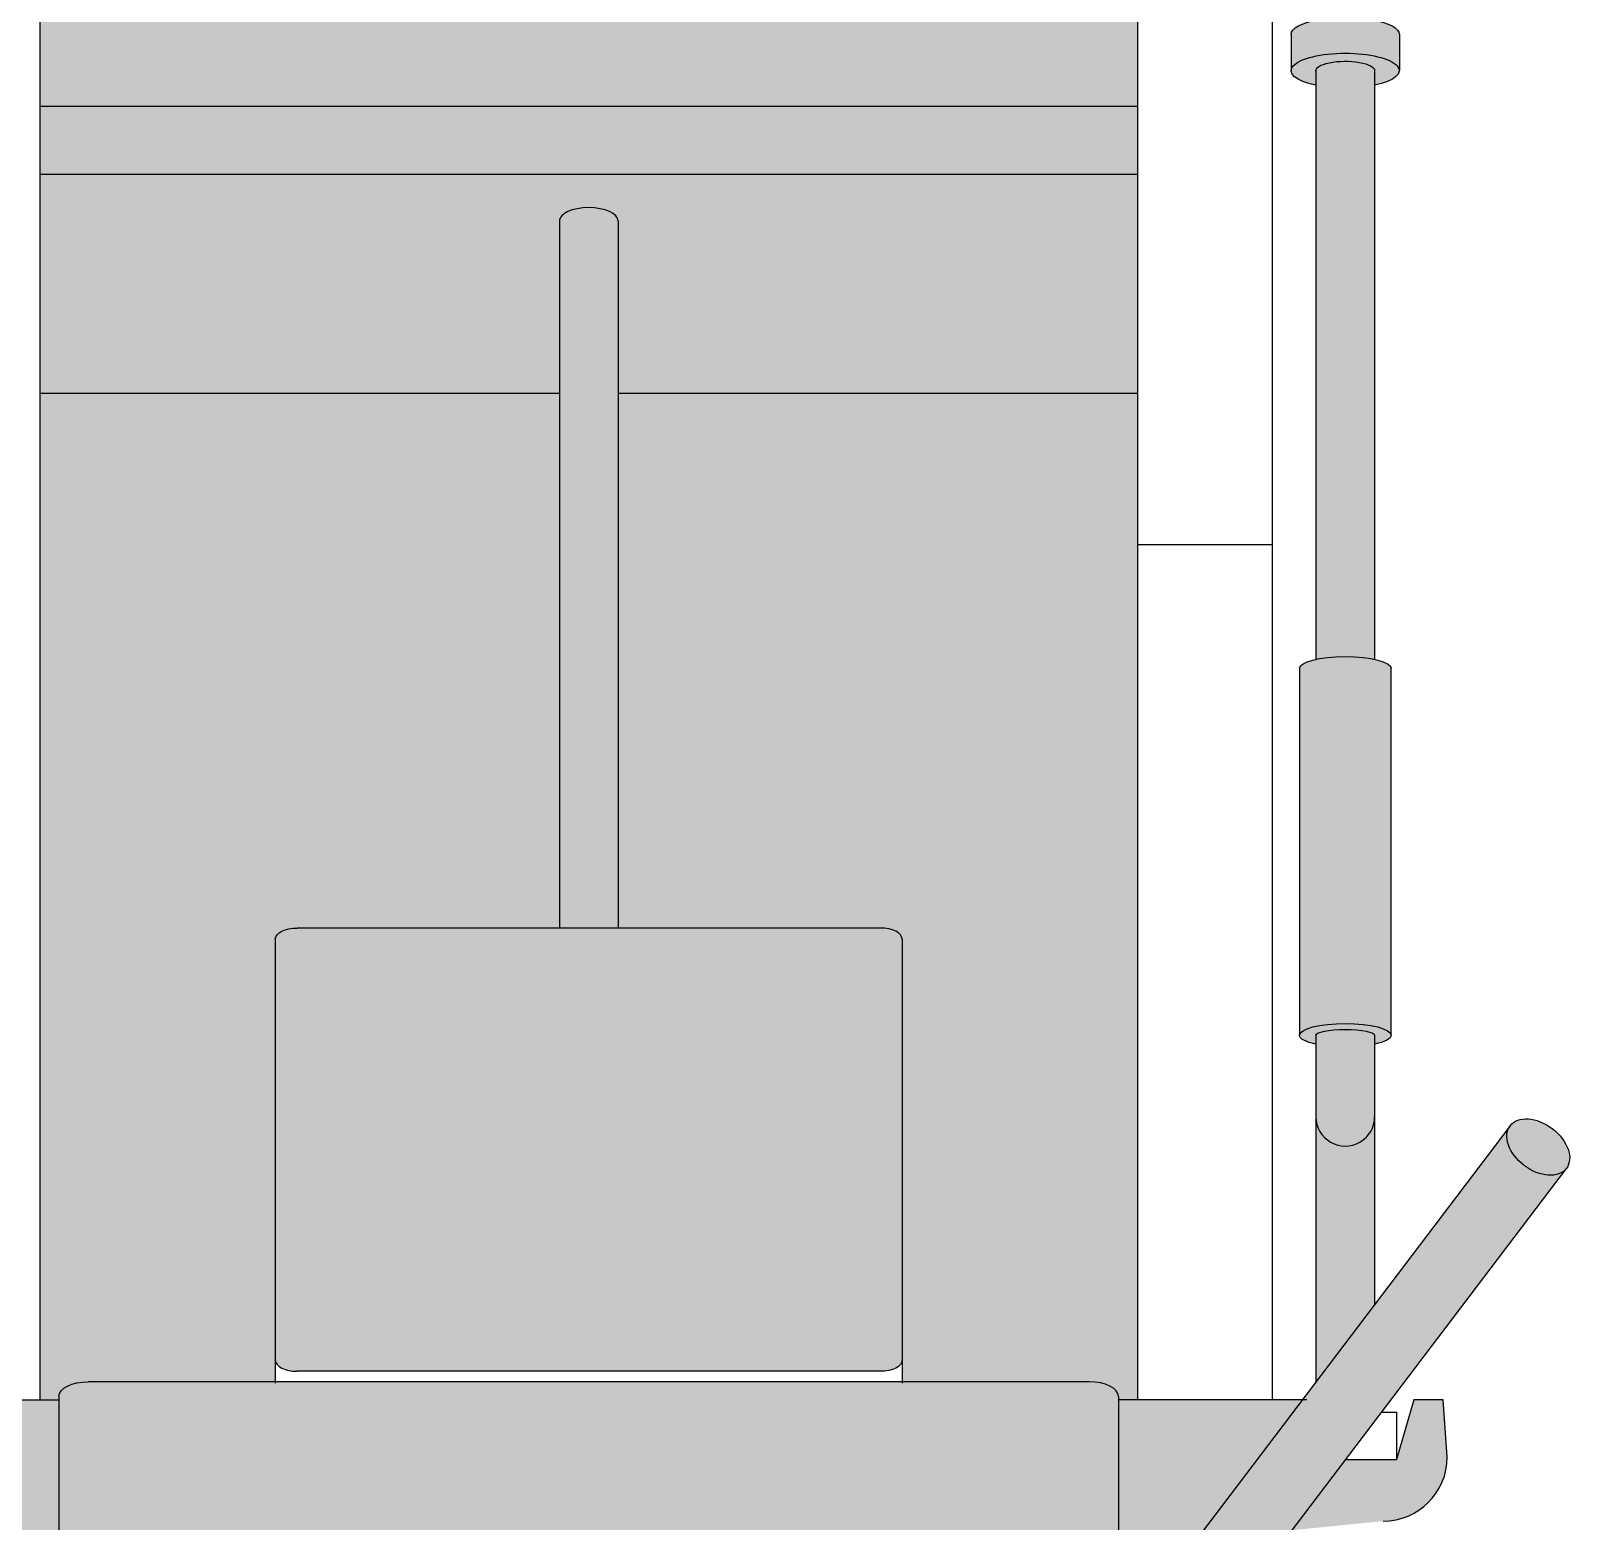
# Model space of a CAD drawing. Header units: inches. Extents: x -55 to 844, y -103 to 167.
# Drawn here: x 814.142 to 814.714, y 43.158 to 43.711 of the extents above; entities that cross this region are included whole.
import ezdxf

# ---------------------------------------------------------------- set-up
doc = ezdxf.new("R2010")
doc.units = ezdxf.units.IN
doc.header["$MEASUREMENT"] = 0
doc.layers.add('AI-Hatch mob', color=254, linetype='Continuous')
doc.layers.add('AI-Mob', color=2, linetype='Continuous')

# ---------------------------------------------------------------- blocks, each defined once
blk = doc.blocks.new('Multi-Estação')
at = {"layer": 'AI-Hatch mob'}
h = blk.add_hatch(color=254, dxfattribs=at)
h.paths.add_polyline_path([(-1.2737641781017, 0.0570320544549964), (-1.328489311925111, 0.0570320544549964), (-1.325608156665522, 0.0282558091536102), (-1.2737641781017, -0.0110782455935374)])
h.paths.add_polyline_path([(-1.294876748759023, -0.0648700529762288), (-1.2737641781017, -0.0633902589211425), (-1.2737641781017, -0.0524361082017288), (-1.295787998264401, -0.0460884048455592), (-1.295787998264401, -0.0272414697589928), (-1.322046281207759, -0.0073192962014856), (-1.318665986946612, -0.0410808147886678, 0.4142135623732809)])
h.paths.add_polyline_path([(-1.325608156665525, 0.4786946970287893), (-1.328489311925111, 0.4499184517274024), (-1.2737641781017, 0.4499184517274024), (-1.2737641781017, 0.5180287517759476)])
h.paths.add_polyline_path([(-1.322046281207759, 0.5142698023838908), (-1.295787998264401, 0.5341919759414017), (-1.295787998264401, 0.5530389110279577), (-1.2737641781017, 0.5593866143841275), (-1.2737641781017, 0.5703407651035696), (-1.294876748759023, 0.571820559158656, 0.4142135623732811), (-1.318665986946612, 0.5480313209710949)])
at = {"layer": 'AI-Hatch mob', "true_color": 0xe1d8b7}
h = blk.add_hatch(color=254, dxfattribs=at)
edge = h.paths.add_edge_path()
edge.add_ellipse((-0.6985882529592402, -0.0270595657935895), major_axis=(0, 0.0200732629017312), ratio=0.320805336484467, start_angle=-180, end_angle=-14.654668378383)
edge.add_ellipse((-0.6985882529592402, -0.0270595657935895), major_axis=(0, 0.0200732629017312), ratio=0.320805336484467, start_angle=-14.654668378383, end_angle=0)
edge.add_line((-0.6985882529593113, -0.0069863028918429), (-0.7162273117101421, -0.0069863028918429))
edge.add_ellipse((-0.7162273117099716, -0.0270595657935895), major_axis=(0, 0.0200732629017312), ratio=0.320805336484467, start_angle=-179.9999999999999, end_angle=1.1368683772161603e-13, ccw=False)
edge.add_line((-0.7162273117097869, -0.0471328286953077), (-0.6985882529591834, -0.0471328286953077))
edge = h.paths.add_edge_path()
edge.add_ellipse((-0.7677715963273926, -0.0270462243188627), major_axis=(0, 0.0200732629017312), ratio=0.320805336484467, start_angle=-180, end_angle=-136.1431571492781)
edge.add_ellipse((-0.7677715963273926, -0.0270462243188627), major_axis=(0, 0.0200732629017312), ratio=0.320805336484467, start_angle=-136.1431571492781, end_angle=-113.4548938397025)
edge.add_ellipse((-0.7677715963273926, -0.0270462243188627), major_axis=(0, 0.0200732629017312), ratio=0.320805336484467, start_angle=-113.4548938397025, end_angle=-57.22518877078597)
edge.add_ellipse((-0.7677715963273926, -0.0270462243188627), major_axis=(0, 0.0200732629017312), ratio=0.320805336484467, start_angle=-57.22518877078597, end_angle=-51.22689969575239)
edge.add_ellipse((-0.7677715963273926, -0.0270462243188627), major_axis=(0, 0.0200732629017312), ratio=0.320805336484467, start_angle=-51.22689969575239, end_angle=-39.34915720310131)
edge.add_ellipse((-0.7677715963273926, -0.0270462243188627), major_axis=(0, 0.0200732629017312), ratio=0.320805336484467, start_angle=-39.34915720310131, end_angle=0)
edge.add_line((-0.7677715963275915, -0.0069729614171161), (-0.7811210360244019, -0.0069729614171161))
edge.add_ellipse((-0.7811210360243308, -0.0270462243188627), major_axis=(0, 0.0200732629017312), ratio=0.320805336484467, start_angle=-179.9999999999999, end_angle=1.1368683772161603e-13, ccw=False)
edge.add_line((-0.7811210360243593, -0.0471194872205809), (-0.7677715963275062, -0.0471194872205809))
edge = h.paths.add_edge_path()
edge.add_ellipse((-0.6985882529592402, 0.534010071975988), major_axis=(0, -0.0200732629017312), ratio=0.320805336484467, start_angle=359.9999999999999, end_angle=374.654668378383)
edge.add_ellipse((-0.6985882529592402, 0.534010071975988), major_axis=(0, -0.0200732629017312), ratio=0.320805336484467, start_angle=374.654668378383, end_angle=539.9999999999999)
edge.add_line((-0.6985882529593539, 0.5540833348777346), (-0.7162273117100142, 0.5540833348777346))
edge.add_ellipse((-0.7162273117099716, 0.534010071975988), major_axis=(0, -0.0200732629017312), ratio=0.320805336484467, start_angle=360.00000000000006, end_angle=540, ccw=False)
edge.add_line((-0.7162273117099291, 0.5139368090742698), (-0.698588252959283, 0.5139368090742698))
h = blk.add_hatch(color=254, dxfattribs=at)
h.paths.add_polyline_path([(-1.16880729089101, -0.0161797918368643, 1), (-1.16880729089101, -0.0379393397502634), (-1.238360098898218, -0.0379393397502634), (-1.267040120391879, -0.0161797918368587)])
h.paths.add_polyline_path([(-1.238360098898204, 0.5448898459326904), (-1.26704012039182, 0.5231302980193141), (-1.16880729089101, 0.5231302980193141, -1), (-1.16880729089101, 0.5448898459326904)])
h = blk.add_hatch(color=254, dxfattribs=at)
edge = h.paths.add_edge_path()
edge.add_arc((-1.16880729089101, -0.027059565793561), 0.0108797739567024, 89.99999999999999, 270)
edge.add_line((-1.16880729089101, -0.0379393397502634), (-1.138598456546165, -0.0379393397502633))
edge.add_ellipse((-1.138598456546176, -0.0270595657935894), major_axis=(0, 0.0108797739566876), ratio=0.1961505956279552, start_angle=180, end_angle=359.9999999999999)
edge.add_line((-1.138598456546214, -0.0161797918368586), (-1.16880729089101, -0.0161797918368586))
edge = h.paths.add_edge_path()
edge.add_ellipse((-1.138598456546176, 0.534010071975988), major_axis=(0, -0.0108797739566876), ratio=0.1961505956279552, start_angle=0, end_angle=180)
edge.add_line((-1.138598456546189, 0.5448898459326904), (-1.16880729089101, 0.5448898459326904))
edge.add_arc((-1.168807290891014, 0.5340100719760051), 0.0108797739566853, 89.99999999997603, 269.3755354607276)
edge.add_arc((-1.168807290890492, 0.5340100719764656), 0.0108797739571515, 269.3755354580049, 269.9999999972644)
edge.add_line((-1.168807290891012, 0.5231302980193141), (-1.138598456546164, 0.5231302980193141))
at = {"layer": 'AI-Hatch mob'}
h = blk.add_hatch(color=254, dxfattribs=at)
edge = h.paths.add_edge_path()
edge.add_line((-0.9007209647886184, 0.0500000000015495), (-0.9007209647886184, 0.2425954791344826))
edge.add_line((-0.9007209647886184, 0.2425954791344826), (-1.098874494896875, 0.2425954791345111))
edge.add_line((-1.098874494896875, 0.2425954791345111), (-1.098874494896875, 0.145423627279772))
edge.add_ellipse((-1.102954410130635, 0.1454236272796868), major_axis=(0, -0.0081598304675157), ratio=0.5, start_angle=1.1368683772161603e-13, end_angle=90, ccw=False)
edge.add_line((-1.101857887616077, 0.1372637968121387), (-1.267042351470664, 0.1372637968121387))
edge.add_line((-1.267042351470664, 0.1372637968121387), (-1.267042351470664, 0.0679118284119261))
edge.add_ellipse((-1.272482238449015, 0.0679118284116703), major_axis=(0, -0.0108797739566876), ratio=0.5, start_angle=1.1368683772161603e-13, end_angle=90, ccw=False)
edge.add_line((-1.272482238448972, 0.0570320544549964), (-1.2737641781017, 0.0570320544549964))
edge.add_line((-1.2737641781017, 0.0570320544549964), (-1.2737641781017, 0.0500000000015212))
edge.add_line((-1.2737641781017, 0.0500000000015212), (-0.9007209647886184, 0.0500000000015495))
edge = h.paths.add_edge_path()
edge.add_line((-0.9007209647886184, 0.2643550270479158), (-0.9007209647886184, 0.4569505061809343))
edge.add_line((-0.9007209647886184, 0.4569505061809343), (-1.2737641781017, 0.4569505061809343))
edge.add_line((-1.2737641781017, 0.4569505061809344), (-1.2737641781017, 0.4499184517274024))
edge.add_line((-1.2737641781017, 0.4499184517274024), (-1.272482238449057, 0.4499184517274024))
edge.add_ellipse((-1.272482238449015, 0.4390386777707), major_axis=(0, 0.0108797739566876), ratio=0.5, start_angle=270, end_angle=360, ccw=False)
edge.add_line((-1.267042351470664, 0.4390386777705579), (-1.267042351470664, 0.3696867093702315))
edge.add_line((-1.267042351470664, 0.3696867093702315), (-1.101857887616077, 0.3696867093702599))
edge.add_ellipse((-1.102954410130635, 0.3615268789027118), major_axis=(0, 0.0081598304675157), ratio=0.5, start_angle=270, end_angle=360, ccw=False)
edge.add_line((-1.098874494896875, 0.3615268789026834), (-1.09887449489689, 0.2643550270479158))
edge.add_line((-1.09887449489689, 0.2643550270479158), (-0.9007209647886184, 0.2643550270479158))
edge = h.paths.add_edge_path()
edge.add_ellipse((-1.272482238449015, 0.0679118284116703), major_axis=(0, -0.0108797739566876), ratio=0.5, start_angle=0, end_angle=90)
edge.add_line((-1.267042351470664, 0.0679118284120114), (-1.267042351470664, 0.4390386777704441))
edge.add_ellipse((-1.272482238449015, 0.4390386777707), major_axis=(0, 0.0108797739566876), ratio=0.5, start_angle=270, end_angle=359.9999999999999)
edge.add_line((-1.272482238449114, 0.4499184517274024), (-1.352855148467043, 0.4499184517274024))
edge.add_ellipse((-1.354086214122261, 0.4368242552658649), major_axis=(0, 0.0130941964615374), ratio=0.6231638948968142, start_angle=270, end_angle=360, ccw=False)
edge.add_line((-1.34592638365477, 0.4368242552661492), (-1.345926383654742, 0.3593067447115209))
edge.add_ellipse((-1.354086214122261, 0.3593067447116062), major_axis=(0, -0.0130941964615374), ratio=0.6231638948968142, start_angle=0, end_angle=90, ccw=False)
edge.add_line((-1.354086214122276, 0.3462125482500688), (-1.511078300464504, 0.3462125482500688))
edge.add_ellipse((-1.511078300464546, 0.3593067447116062), major_axis=(0, -0.0130941964615374), ratio=0.6231638948968142, start_angle=298.0737335211084, end_angle=360, ccw=False)
edge.add_line((-1.518278067330143, 0.3531445185335293), (-1.518278067330129, 0.3337135860217905))
edge.add_line((-1.518278067330129, 0.3337135860217905), (-1.494448169611189, 0.3337135860217905))
edge.add_ellipse((-1.495523209979609, 0.3173939250867227), major_axis=(0, -0.0163196609350308), ratio=0.5000000000001515, start_angle=90, end_angle=180, ccw=False)
edge.add_line((-1.487363379512075, 0.317393925086268), (-1.487363379512075, 0.1895565810958465))
edge.add_ellipse((-1.495523209979609, 0.189556581095676), major_axis=(-2.2e-15, 0.016319660935032), ratio=0.5000000000001137, start_angle=180, end_angle=270, ccw=False)
edge.add_line((-1.495523209979481, 0.1732369201606366), (-1.518278067330143, 0.1732369201606366))
edge.add_line((-1.518278067330143, 0.1732369201606366), (-1.518278067330143, 0.1538059876489263))
edge.add_ellipse((-1.511078300464546, 0.1476437614707925), major_axis=(0, 0.0130941964615374), ratio=0.6231638948968142, start_angle=0, end_angle=61.926266478891705, ccw=False)
edge.add_line((-1.511078300464575, 0.1607379579323299), (-1.354086214122233, 0.1607379579323015))
edge.add_ellipse((-1.354086214122261, 0.1476437614707925), major_axis=(0, 0.0130941964615374), ratio=0.6231638948968142, start_angle=270, end_angle=360, ccw=False)
edge.add_line((-1.34592638365477, 0.1476437614711336), (-1.345926383654756, 0.0701262509164201))
edge.add_ellipse((-1.354086214122261, 0.0701262509165338), major_axis=(0, -0.0130941964615374), ratio=0.6231638948968142, start_angle=0, end_angle=90, ccw=False)
edge.add_line((-1.352855148467028, 0.0570320544549964), (-1.272482238449001, 0.0570320544549963))
h = blk.add_hatch(color=254, dxfattribs=at)
h.paths.add_polyline_path([(-0.7944671312872346, 0.0500000000015495), (-0.7105955407763958, 0.0500000000015495), (-0.7105955407763959, 0.0576393218708266), (-0.6518633021143075, 0.0576393218708266), (-0.6518633021143075, 0.4493111843115718), (-0.7105955407763959, 0.4493111843115719), (-0.7105955407763959, 0.4569505061809059), (-0.7944671312872345, 0.4569505061809059)])
edge = h.paths.add_edge_path()
edge.add_ellipse((-1.259063121998352, 0.1454236272796868), major_axis=(0, -0.0081598304675157), ratio=0.5, start_angle=270, end_angle=359.9999999999999)
edge.add_line((-1.259063121998347, 0.1372637968121671), (-1.10295441013064, 0.1372637968121671))
edge.add_ellipse((-1.102954410130635, 0.1454236272796868), major_axis=(0, -0.0081598304675157), ratio=0.5, start_angle=0, end_angle=90)
edge.add_line((-1.098874494896875, 0.1454236272796957), (-1.098874494896875, 0.3615268789027022))
edge.add_ellipse((-1.102954410130635, 0.3615268789027118), major_axis=(0, 0.0081598304675157), ratio=0.5, start_angle=270, end_angle=359.9999999999999)
edge.add_line((-1.102954410130674, 0.3696867093702599), (-1.259063121998313, 0.3696867093702599))
edge.add_ellipse((-1.259063121998352, 0.3615268789027119), major_axis=(0, 0.0081598304675157), ratio=0.5, start_angle=0, end_angle=90)
edge.add_line((-1.263143037232083, 0.3615268789028393), (-1.263143037232083, 0.1454236272795597))
edge = h.paths.add_edge_path()
edge.add_ellipse((-0.836854540296244, 0.253475253091185), major_axis=(0, -0.0108797739566876), ratio=0.4555963005059311, start_angle=0, end_angle=180)
edge.add_line((-0.8368545402963175, 0.2643550270479158), (-1.098874494896875, 0.2643550270479159))
edge.add_line((-1.098874494896875, 0.2643550270479159), (-1.098874494896875, 0.2425954791345112))
edge.add_line((-1.098874494896875, 0.2425954791345112), (-0.8368545402962208, 0.2425954791345111))
h = blk.add_hatch(color=254, dxfattribs=at)
edge = h.paths.add_edge_path()
edge.add_line((-0.8196325129059829, 0.4569505061809059), (-0.9007209647886184, 0.4569505061809059))
edge.add_line((-0.9007209647886184, 0.4569505061809059), (-0.9007209647886184, 0.2643550270479158))
edge.add_line((-0.9007209647886184, 0.2643550270479158), (-0.8350402311511791, 0.2643550270479158))
edge.add_ellipse((-0.836854540296244, 0.253475253091185), major_axis=(0, -0.0108797739566876), ratio=0.4555963005059311, start_angle=1.1368683772161603e-13, end_angle=180, ccw=False)
edge.add_line((-0.8350402311511533, 0.2425954791345111), (-0.9007209647886184, 0.2425954791345111))
edge.add_line((-0.9007209647886184, 0.2425954791345111), (-0.9007209647886184, 0.0500000000015495))
edge.add_line((-0.9007209647886184, 0.0500000000015495), (-0.8196325129059829, 0.0500000000015495))
edge.add_line((-0.8196325129059829, 0.0500000000015495), (-0.8196325129059829, 0.4569505061809058))
h = blk.add_hatch(color=254, dxfattribs=at)
h.paths.add_polyline_path([(-0.6518633021143077, 0.151999376647925), (-0.5581898610002014, 0.151999376647925), (-0.5581898610002015, 0.3549511295344734), (-0.6518633021143075, 0.3549511295344734)])
h.paths.add_polyline_path([(-0.6263085823482851, 0.198765532411304, -1), (-0.6358608036992468, 0.198765532411304, -1)], flags=16)
h.paths.add_polyline_path([(-0.5710507229932046, 0.198765532411304, -1), (-0.5806029443441661, 0.198765532411304, -1)], flags=16)
h.paths.add_polyline_path([(-0.6358608036992468, 0.3081849737710944, -1), (-0.6263085823482851, 0.3081849737710944, -1)], flags=16)
h.paths.add_polyline_path([(-0.5806029443441661, 0.3081849737710944, -1), (-0.5710507229932045, 0.3081849737710944, -1)], flags=16)
h.paths.add_polyline_path([(-0.7944671312872345, 0.4569505061809058), (-0.8196325129059829, 0.4569505061809057), (-0.819632512905983, 0.0500000000015495), (-0.7944671312872345, 0.0500000000015495)])
at = {"layer": 'AI-Hatch mob', "true_color": 0xd3bf96}
h = blk.add_hatch(color=9, dxfattribs=at)
edge = h.paths.add_edge_path()
edge.add_ellipse((-1.351676580735357, 0.0315975824269151), major_axis=(0.0079144840428847, 0.0104316309035667), ratio=0.6556896925981172, start_angle=0, end_angle=180)
edge.add_line((-1.359591064778233, 0.0211659515233362), (-1.189789220755763, -0.107662799933775))
edge.add_ellipse((-1.180036434194477, -0.0986258901512224), major_axis=(0.0079144840428847, 0.0104316309035667), ratio=0.6556896925981172, start_angle=3.979039320256561e-12, end_angle=180.0000000000041, ccw=False)
edge.add_line((-1.173960252669997, -0.0867995381266355), (-1.343762096692477, 0.04202921333048311))
at = {"layer": 'AI-Hatch mob'}
h = blk.add_hatch(color=252, dxfattribs=at)
edge = h.paths.add_edge_path()
edge.add_ellipse((-1.138598456546176, -0.0270595657935894), major_axis=(0, 0.0169996468073244), ratio=0.2542908008517771, start_angle=129.7918194995546, end_angle=180)
edge.add_ellipse((-1.138598456546176, -0.0270595657935894), major_axis=(0, 0.0169996468073244), ratio=0.2542908008517771, start_angle=180, end_angle=359.9999999999999)
edge.add_ellipse((-1.138598456546176, -0.0270595657935894), major_axis=(0, 0.0169996468073244), ratio=0.2542908008517771, start_angle=0, end_angle=50.20818050044268)
edge.add_line((-1.1419200289398, -0.0161797918368587), (-1.137937528177644, -0.0161797918368587))
edge.add_ellipse((-1.138598456546176, -0.0270595657935894), major_axis=(0, 0.0108797739566876), ratio=0.1961505956279552, start_angle=180, end_angle=359.9999999999999)
edge.add_line((-1.13793752817763, -0.0379393397502633), (-1.141920028939819, -0.0379393397502634))
at = {"layer": 'AI-Hatch mob', "true_color": 0xe1d8b7}
h = blk.add_hatch(color=254, dxfattribs=at)
edge = h.paths.add_edge_path()
edge.add_ellipse((-1.002614461179319, -0.0270595657935894), major_axis=(0, 0.0169996468073244), ratio=0.2542908008517771, start_angle=180, end_angle=359.9999999999999)
edge.add_line((-1.002614461179376, -0.010059918986226), (-1.137571499086531, -0.010059918986226))
edge.add_ellipse((-1.138598456546176, -0.0270595657935894), major_axis=(0, 0.0169996468073244), ratio=0.2542908008517771, start_angle=180, end_angle=359.9999999999999)
edge.add_line((-1.137571499086506, -0.04405921260089599), (-1.002614461179294, -0.04405921260089599))
h = blk.add_hatch(color=254, dxfattribs=at)
edge = h.paths.add_edge_path()
edge.add_ellipse((-0.7811210360243308, -0.0270462243188627), major_axis=(0, 0.0200732629017312), ratio=0.320805336484467, start_angle=-237.1345602783358, end_angle=57.22518877081772)
edge.add_line((-0.7865354900788333, -0.0161797918368871), (-0.7813648835283873, -0.0161797918368872))
edge.add_ellipse((-0.7811210360243308, -0.0270462243188627), major_axis=(0, 0.0108931154314085), ratio=0.3200195160616563, start_angle=-4.0111341322499925, end_angle=4.011134132914719, ccw=False)
edge.add_ellipse((-0.7811210360243308, -0.0270462243188627), major_axis=(0, 0.0108931154314085), ratio=0.3200195160616563, start_angle=-180, end_angle=-4.011134132249865)
edge.add_line((-0.7800671148264956, -0.0379393397502634), (-0.7865299692577852, -0.0379393397502634))
h = blk.add_hatch(color=254, dxfattribs=at)
edge = h.paths.add_edge_path()
edge.add_ellipse((-1.002614461179319, -0.0270595657935894), major_axis=(0, 0.0169996468073244), ratio=0.2542908008517771, start_angle=230.2081805005032, end_angle=309.79181949962236, ccw=False)
edge.add_line((-0.9992928887856788, -0.0379393397502634), (-0.7811210360243211, -0.0379393397502634))
edge.add_ellipse((-0.7811210360243308, -0.0270462243188627), major_axis=(0, 0.0108931154314085), ratio=0.3200195160616563, start_angle=-180, end_angle=-4.011134132249815)
edge.add_line((-0.7808771885202341, -0.0161797918368871), (-0.999292888785685, -0.0161797918368871))
at = {"layer": 'AI-Hatch mob', "true_color": 0xd3bf96}
h = blk.add_hatch(color=9, dxfattribs=at)
edge = h.paths.add_edge_path()
edge.add_ellipse((-1.180036434194477, -0.0986258901512224), major_axis=(0.0079144840428847, 0.0104316309035667), ratio=0.655689692598117, start_angle=0, end_angle=360)
for p, q in [((-1.2737641781017, 0.5197285574373927), (-1.2737641781017, 0.4499184517274024)), ((-0.5581898610002014, 0.4569505061809058), (-1.2737641781017, 0.456950506180906)), ((-0.9007209647886184, 0.2643550270479158), (-0.9007209647886184, 0.4569505061809059)), ((-0.8196325129059829, 0.0500000000015495), (-0.8196325129059829, 0.4569505061809059)), ((-0.7944671312872345, 0.0500000000015495), (-0.7944671312872345, 0.4569505061809059)), ((-1.272482238448986, 0.4499184517274024), (-1.363536487577292, 0.4499184517274024)), ((-1.267042351470664, 0.0679118284117271), (-1.267042351470664, 0.4390386777707284)), ((-1.102954410130635, 0.3696867093702599), (-1.267487836194177, 0.36968670937026)), ((-1.263143037232083, 0.1454236272796868), (-1.263143037232083, 0.3615268789027403)), ((-1.098874494896875, 0.1454236272796868), (-1.098874494896875, 0.3615268789027402)), ((-0.8368545402962155, 0.2643550270479158), (-1.098874494896875, 0.2643550270479158)), ((-0.8368545402962155, 0.2425954791345111), (-1.098874494896875, 0.2425954791345111)), ((-0.9007209647886184, 0.0500000000015495), (-0.9007209647886184, 0.2425954791345111)), ((-1.102954410130635, 0.1372637968121671), (-1.267487836194177, 0.1372637968121671)), ((-1.272482238448986, 0.0570320544549964), (-1.363536487577292, 0.0570320544549964)), ((-1.2737641781017, -0.0127780512549657), (-1.2737641781017, 0.0570320544549964)), ((-0.5581898610002014, 0.0500000000015494), (-1.2737641781017, 0.0500000000015496)), ((-0.9568958084922912, 3.3e-15), (-0.9568958084922912, 0.0500000000015495)), ((-1.172121950151577, -0.0881942592476685), (-1.343762096692458, 0.042029213330469)), ((-1.359591064778228, 0.0211659515233328), (-1.187950918237348, -0.1090575210548048)), ((-0.5255248710129053, 3.3e-15), (-1.2737641781017, 3.4e-15)), ((-1.002614461179291, -0.010059918986226), (-1.138598456546176, -0.010059918986226)), ((-0.7677715963273926, -0.0069729614171161), (-0.7811210360243308, -0.0069729614171161)), ((-1.138598456546176, -0.0161797918368587), (-1.26704012039184, -0.0161797918368587)), ((-0.7808771885201793, -0.0161797918368871), (-0.9992928887856606, -0.0161797918368871)), ((-1.295787998264401, -0.027241469758959), (-1.295787998264401, -0.0460884048455591)), ((-1.138598456546176, -0.0379393397502634), (-1.238360098898212, -0.0379393397502634)), ((-0.7811210360243308, -0.0379393397502634), (-0.9992928887856606, -0.0379393397502634)), ((-1.27831476241802, -0.0404984233036567), (-1.27831476241802, -0.0460884048455592)), ((-1.138598456546176, -0.04405921260089599), (-1.002614461179291, -0.04405921260089599)), ((-1.2737641781017, -0.0524361082017288), (-1.295787998264401, -0.0460884048455591)), ((-1.27831476241802, -0.0460884048455592), (-1.295787998264401, -0.0460884048455591)), ((-0.7677715963273926, -0.0471194872205809), (-0.7811210360243308, -0.0471194872205809)), ((-1.2737641781017, -0.0633902589211425), (-1.2737641781017, -0.0524361082017288)), ((-1.294876748759023, -0.0648700529762288), (-1.2737641781017, -0.0633902589211425))]:
    blk.add_line(p, q)
for centre, radius, start in [((-1.16880729089101, -0.0270595657940158), 0.0108797739571515, 89.99999999999999), ((-1.294876748759023, -0.0410808147886678), 0.0237892381875677, 180)]:
    blk.add_arc(centre, radius, start, 270)
at = {"extrusion": (0, 0, -1)}
for centre, major_axis, ratio, start_param, end_param in [((-1.272482238449015, 0.4390386777707), (0, 0.01087977395668759), 0.5, 0, 1.570796326794896), ((-1.102954410130635, 0.3615268789027118), (0, 0.0081598304675157), 0.5, 0, 1.570796326794896), ((-1.259063121998352, 0.1454236272796868), (0, -0.0081598304675157), 0.5, 0, 1.570796326794896), ((-0.7811210360243308, -0.0270462243188627), (0, 0.0200732629017312), 0.320805336484467, 5.28441734805353, 10.42196415430551), ((-1.138598456546176, -0.0270595657935894), (0, 0.0169996468073244), 0.2542908008517771, 5.406887246011248, 6.283185307179585), ((-1.138598456546176, -0.0270595657935894), (0, 0.0169996468073244), 0.2542908008517771, 0, 3.141592653589793), ((-1.002614461179319, -0.0270595657935894), (0, 0.0169996468073244), 0.2542908008517771, 0, 3.141592653589793), ((-0.7677715963273926, -0.0270462243188627), (0, 0.0200732629017312), 0.320805336484467, 6.283185307179585, 9.424777960769381), ((-1.138598456546176, -0.0270595657935894), (0, 0.01087977395668759), 0.1961505956279552, 0, 3.141592653589793), ((-0.7811210360243308, -0.0270462243188627), (0, 0.0108931154314085), 0.3200195160616563, 6.213177809821091, 9.424777960769381), ((-1.138598456546176, -0.0270595657935894), (0, 0.0169996468073244), 0.2542908008517771, 3.141592653589793, 4.017890714758177)]:
    blk.add_ellipse(centre, major_axis=major_axis, ratio=ratio, start_param=start_param, end_param=end_param, dxfattribs=at)
for centre, major_axis, ratio, end_param in [((-1.259063121998352, 0.3615268789027119), (0, 0.0081598304675157), 0.5, 1.570796326794896), ((-0.836854540296244, 0.253475253091185), (0, -0.01087977395668759), 0.455596300505931, 3.141592653589793), ((-1.102954410130635, 0.1454236272796868), (0, -0.0081598304675157), 0.5, 1.570796326794896), ((-1.272482238449015, 0.0679118284116703), (0, -0.01087977395668759), 0.5, 1.570796326794896)]:
    blk.add_ellipse(centre, major_axis=major_axis, ratio=ratio, start_param=0, end_param=end_param)
blk.add_ellipse((-1.180036434194477, -0.0986258901512224), major_axis=(0.0079144840428847, 0.0104316309035666), ratio=0.655689692598117)
blk = doc.blocks.new('HFGFDA')
at = {"layer": 'AI-Mob', "rotation": 90}
blk.add_blockref('Multi-Estação', (312.4633976257031, -57.70605936672914), dxfattribs=at)

msp = doc.modelspace()

# ---------------------------------------------------------------- block references
msp.add_blockref('HFGFDA', (502.1389022534179, 102.1832179701938))

doc.saveas('drawing.dxf')
